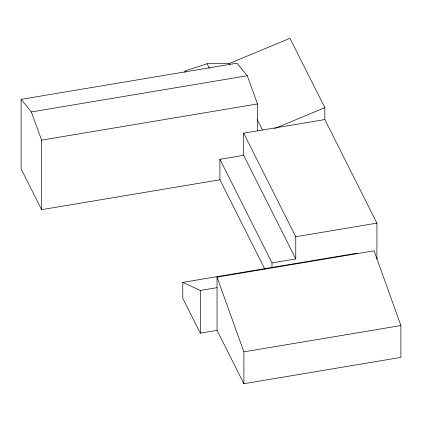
<?xml version="1.0" encoding="UTF-8"?>
<svg xmlns="http://www.w3.org/2000/svg" width="422" height="422" viewBox="0 0 422 422"><rect width="100%" height="100%" fill="white"/><g stroke="black" fill="none" stroke-linecap="round" stroke-linejoin="round"><path stroke-width="0.63" d="M185.042 72.299L185.042 70.986L207.075 63.733L229.104 63.601L289.951 38.286L324.834 107.657L324.834 119.558L376.92 223.138L376.92 259.219M274.58 128.568L324.834 107.657M264.905 269.241L219.925 179.783L41.604 209.671L21.1 168.9L21.1 99.36L237.016 63.173L247.266 75.749L257.515 103.944L257.515 130.841M21.1 99.36L31.349 111.935L247.266 75.749M31.349 111.935L41.604 140.136L257.515 103.944M243.679 155.333L219.925 159.316L272.011 262.895L295.764 258.913L243.679 155.333L243.679 133.162L324.834 119.558M243.679 133.162L295.764 236.742L376.92 223.138M217.045 330.352L217.045 277.133L374.066 250.816L400.9 325.536L400.9 357.397L243.879 383.714L217.045 330.352L200.308 333.158L182.789 298.317L182.789 282.381L356.548 253.258L357.719 253.796M182.789 282.381L200.308 290.468L217.045 287.662M217.045 277.133L243.879 351.853L400.9 325.536M229.104 63.601L229.695 64.777M257.188 119.452L262.51 130.034M207.075 63.733L209.423 68.401M185.042 70.986L185.627 72.151M295.764 236.742L295.764 258.913M272.011 262.895L272.011 267.427M243.879 351.853L243.879 383.714M219.925 159.316L219.925 179.783M200.308 290.468L200.308 333.158M41.604 140.136L41.604 209.671"/></g></svg>
